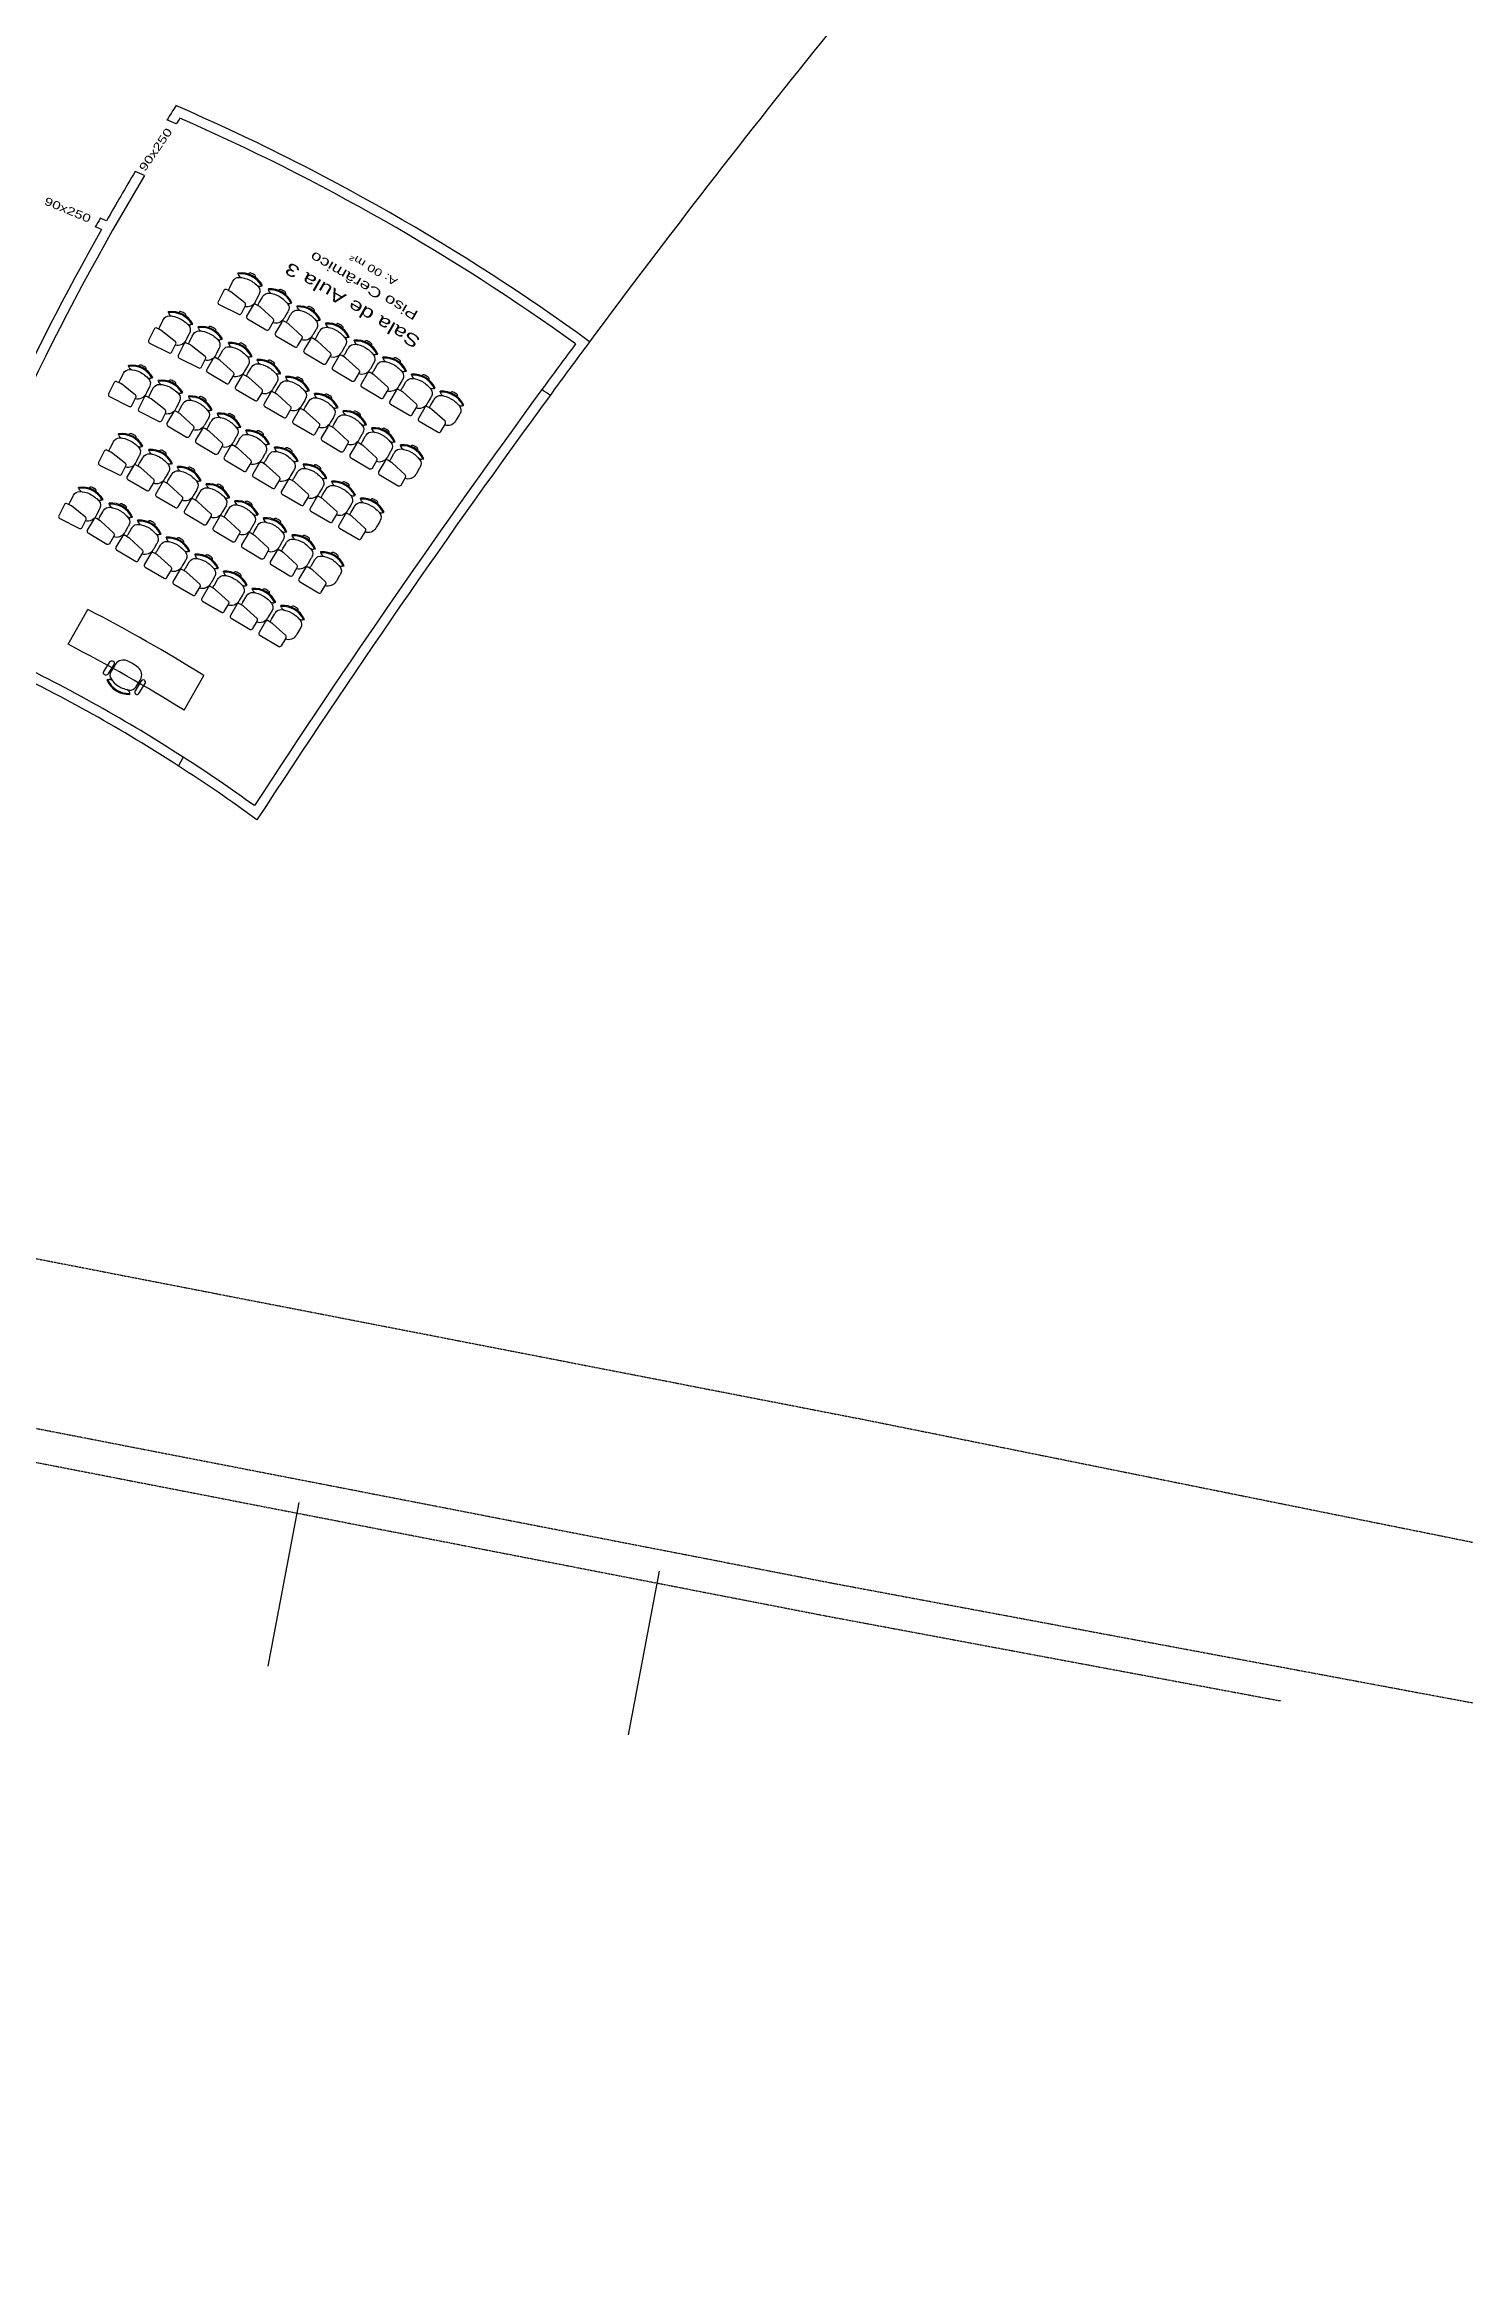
# Model space of a CAD drawing. Header units: inches. Extents: x -18604 to 2753, y -9056 to 3482.
# Drawn here: x -9635 to -7506, y -5887 to -2554 of the extents above; entities that cross this region are included whole.
import ezdxf
from ezdxf.enums import TextEntityAlignment as Align

# ---------------------------------------------------------------- set-up
doc = ezdxf.new("R2010")
doc.units = ezdxf.units.IN
doc.linetypes.add('DASHED2', pattern=[0.375, 0.25, -0.125])
for name, color, linetype in [('ciclovia2', 241, 'DASHED2'), ('ESPECARQ', 2, 'Continuous'), ('ESQUADRIA', 2, 'Continuous'), ('MOVEIS', 2, 'Continuous'), ('Parede', 6, 'Continuous'), ('TEXTO', 2, 'Continuous'), ('TEXTO_AREAS', 146, 'Continuous'), ('Vias', 252, 'Continuous')]:
    doc.layers.add(name, color=color, linetype=linetype)
doc.styles.add('REGUA100', font='GOTHIC.TTF', dxfattribs={"width": 1.4})
doc.styles.add('REGUA60', font='GOTHIC.TTF', dxfattribs={"width": 1.4})

# ---------------------------------------------------------------- blocks, each defined once
blk = doc.blocks.new('22S00006A0')
for p, q in [((-0.199, 0.587), (-0.205, 0.595)), ((-0.182, 0.573), (-0.192, 0.586)), ((0.182, 0.573), (0.192, 0.586)), ((0.199, 0.587), (0.205, 0.595))]:
    blk.add_line(p, q)
for points in [[(-0.22, 0.348), (-0.22, 0.432, -0.007386), (-0.22, 0.46, -0.283766), (-0.162, 0.548, -0.109248), (-0.01, 0.582, -0.096656), (0.162, 0.548, -0.283766), (0.22, 0.46, -0.007386), (0.22, 0.432), (0.22, 0.348, -0.007546), (0.22, 0.325, -0.344654), (0.11, 0.192, -0.024121)], [(-0.217, 0.3, -0.045046), (-0.22, 0.325, -0.007546), (-0.22, 0.348)]]:
    blk.add_lwpolyline(points, format="xyb")
blk.add_lwpolyline([(0.11, 0.08), (0.11, 0.214, 0.354533), (0.086, 0.244), (-0.175, 0.299, 0.052038), (-0.186, 0.3), (-0.25, 0.3, 0.414214), (-0.28, 0.27), (-0.28, 0.08, 0.414214), (-0.25, 0.05), (0.08, 0.05, 0.414214)], format="xyb", close=True)
for centre, radius, start, end in [((-0.03, 0.654), 0.03, 93.5833, 179.0689), ((0, -0.074), 0.759, 87.5665, 92.4335), ((0.03, 0.654), 0.03, 0.9311, 86.4167), ((0, 0.303), 0.357, 54.8701, 125.1299), ((-0.195, 0.59), 0.005, 216.8699, 305.9604), ((0, 0.302), 0.343, 55.8574, 124.1426), ((-0.144, 0.626), 0.0663, 234.3405, 285.7396), ((0.142, 0.626), 0.0669, 255.9348, 307.0801), ((0.195, 0.59), 0.005, 234.0396, 323.1301)]:
    blk.add_arc(centre, radius, start, end)
blk = doc.blocks.new('INDUNI1')
at = {"color": 0, "style": 'REGUA100', "width": 1.4, "flags": 8}
for tag, p in [('NOME1', (0, 0)), ('NOME2', (0, -4.29))]:
    blk.add_attdef(tag, text='', height=2.5, dxfattribs=at).set_placement(p, align=Align.CENTER)
at = {"layer": 'ESPECARQ', "style": 'REGUA60', "width": 1.4}
blk.add_attdef('AREA', text='', height=1.5, dxfattribs=at).set_placement((0, -7.81), align=Align.CENTER)
at = {"layer": 'ESPECARQ', "style": 'REGUA60', "width": 1.4, "flags": 8}
for tag, p in [('PISO', (0, -10.31)), ('REVPAR', (0, -12.81)), ('PEDIR', (0, -15.31))]:
    blk.add_attdef(tag, text='', height=1.5, dxfattribs=at).set_placement(p, align=Align.CENTER)

msp = doc.modelspace()

# ---------------------------------------------------------------- linework, layer by layer
at = {"layer": 'ciclovia2', "ltscale": 6, "elevation": 63.4}
for points in [[(-18178, -2736), (-13263.6, -3671.6), (-8408.2, -4615.7), (-5197.9, -5262.9)], [(-17316.5, -3154.1), (-13310.8, -3917.1), (-8455.1, -4861.2), (-5660.5, -5383.7), (-3318.8, -5821.5)]]:
    msp.add_lwpolyline(points, dxfattribs=at)
msp.add_lwpolyline([(-18042.5, -3321.7), (-17586.4, -3408.6, 0.214701), (-17562.4, -3402.8), (-17319.5, -3215.2, -0.214701), (-17295.6, -3209.4), (-13320.3, -3966.2), (-8464.4, -4910.4), (-7781.8, -5038)], format="xyb", dxfattribs=at)
at = {"layer": 'ESQUADRIA'}
for centre, radius, start, end in [((2652.5, -11506.7, 63.4), 14295.7, 143.83754, 146.87795), ((2652.5, -11506.7, 63.4), 14280.7, 143.83724, 146.94124), ((-10748.6, -5674, 63.4), 2440.4, 54.1776, 57.2091), ((-10748.6, -5674, 63.4), 2425.4, 53.8059, 57.1873)]:
    msp.add_arc(centre, radius, start, end, dxfattribs=at)
at = {"layer": 'MOVEIS'}
for p, q in [((-9599.5, -3453.2, 63.4), (-9569.8, -3401, 63.4)), ((-9540.5, -3506.4, 63.4), (-9541.4, -3506.8, 63.4)), ((-9538.2, -3506.1, 63.4), (-9539.8, -3506.7, 63.4)), ((-9425.7, -3552.1, 63.4), (-9396, -3500, 63.4))]:
    msp.add_line(p, q, dxfattribs=at)
at = {"layer": 'MOVEIS', "elevation": 63.4}
for points in [[(-9536.7, -3479.3, -0.928571), (-9530.7, -3483), (-9540.1, -3498, -0.928571), (-9546, -3494.3)], [(-9529.7, -3485), (-9534.1, -3492.2, 0.007386), (-9535.5, -3494.6, 0.283766), (-9535.2, -3505.1, 0.109248), (-9524.1, -3515.9, 0.096656), (-9507.7, -3522.1, 0.283766), (-9498.1, -3517.7, 0.007386), (-9496.6, -3515.3), (-9492.2, -3508.1, 0.007546), (-9491, -3506.2, 0.371031), (-9494.4, -3488.3, 0.024121), (-9503.2, -3482.2, 0.029876), (-9510.9, -3478.1, 0.371031), (-9528.4, -3483.1, 0.007546)], [(-9484, -3511.9, 0.928571), (-9489.9, -3508.2), (-9499.2, -3523.3, 0.928571), (-9493.3, -3527)]]:
    msp.add_lwpolyline(points, format="xyb", close=True, dxfattribs=at)
at = {"layer": 'MOVEIS'}
for centre, radius, start, end in [((-10748.6, -5674, 63.4), 2560.4, 58.1116, 62.5883), ((-10748.6, -5674, 63.4), 2500.4, 58.0579, 62.642), ((-9508.6, -3492.8, 63.4), 35.7, 203.1261, 272.7908), ((-9540.3, -3506.9, 63.4), 0.5, 22.2956, 111.3861), ((-9508.5, -3492.7, 63.4), 34.3, 204.1134, 272.3986), ((-9537.8, -3512.7, 63.4), 6.63, 42.5164, 93.9155), ((-9513.5, -3527.7, 63.4), 6.69, 353.7603, 72.3212)]:
    msp.add_arc(centre, radius, start, end, dxfattribs=at)
at = {"layer": 'Parede'}
msp.add_line((-9426.9, -3622.4, 63.4), (-9434.2, -3635.5, 63.4), dxfattribs=at)
for centre, radius, start, end in [((2652.5, -11506.7, 63.4), 14280.7, 141.07799, 143.43602), ((-10812.1, -5815.5, 63.4), 3240.4, 67.2462, 67.2462), ((-6086.5, -4786.6, 63.4), 3976.9, 147.4231, 147.7853), ((-10731.9, -5631.8, 63.4), 3254.8, 53.9747, 66.5712), ((-6086.5, -4786.6, 63.4), 3961.9, 147.6058, 147.7521), ((-10732.5, -5632, 63.4), 3240.4, 54.2366, 66.337), ((-10732.5, -5632, 63.4), 3230.4, 66.364, 66.6332), ((-6086.5, -4786.6, 63.4), 3961.9, 149.0666, 160.0823), ((-6086.5, -4786.6, 63.4), 3976.9, 149.0957, 150.3301), ((-10732.5, -5632, 63.4), 3140.4, 66.5935, 66.8696), ((-6086.5, -4786.6, 63.4), 3976.9, 150.5478, 160.0724), ((-6086.5, -4786.6, 63.4), 3986.9, 150.3473, 150.5643), ((-10819.5, -5828.6, 63.4), 3255.4, 67.0376, 67.2148), ((-10812.1, -5815.5, 63.4), 3255.4, 67.0375, 67.2148), ((2652.5, -11506.7, 63.4), 14280.7, 143.43602, 143.83724), ((2652.5, -11506.7, 63.4), 14295.7, 143.49649, 143.83754), ((-10731.9, -5631.8, 63.4), 3154.8, 53.9854, 54.2578), ((-10748.6, -5674, 63.4), 2425.4, 57.1873, 64.2787), ((-10748.6, -5674, 63.4), 2440.4, 57.2091, 64.2569)]:
    msp.add_arc(centre, radius, start, end, dxfattribs=at)
at = {"layer": 'Vias'}
for p, q in [((-9253.5, -4740.5, 63.4), (-9300.3, -4986, 63.4)), ((-8713.2, -4843.3, 63.4), (-8760, -5088.9, 63.4))]:
    msp.add_line(p, q, dxfattribs=at)

# ---------------------------------------------------------------- block references
at = {"layer": 'MOVEIS', "yscale": 100.0000000000073, "zscale": 100}
for p, xscale, rotation in [((-9353, -2959.2, 63.4), 99.99999999998879, 333.6132023195451), ((-9311.8, -2982, 63.4), 100.0000000000034, 329.4726938395848), ((-9457.4, -3017.1, 63.4), 99.99999999998879, 333.6132023195451), ((-9412.8, -3039.5, 63.4), 99.99999999998879, 333.6132023195451), ((-9268.9, -3007.6, 63.4), 100.0000000000034, 329.4726938395848), ((-9225.9, -3033.2, 63.4), 100.0000000000034, 329.4726938395848), ((-9371.5, -3062.3, 63.4), 100.0000000000034, 329.4726938395848), ((-9183, -3058.7, 63.4), 100.0000000000034, 329.4726938395848), ((-9517.2, -3097.4, 63.4), 99.99999999998879, 333.6132023195451), ((-9328.6, -3087.9, 63.4), 100.0000000000034, 329.4726938395848), ((-9140.1, -3084.3, 63.4), 100.0000000000034, 329.4726938395848), ((-9472.5, -3119.8, 63.4), 99.99999999998879, 333.6132023195451), ((-9285.7, -3113.5, 63.4), 100.0000000000034, 329.4726938395848), ((-9242.7, -3139, 63.4), 100.0000000000034, 329.4726938395848), ((-9097.1, -3109.9, 63.4), 100.0000000000034, 329.4726938395848), ((-9054.2, -3135.5, 63.4), 100.0000000000034, 329.4726938395848), ((-9431.3, -3142.6, 63.4), 100.0000000000034, 329.4726938395848), ((-9388.3, -3168.2, 63.4), 100.0000000000034, 329.4726938395848), ((-9199.8, -3164.6, 63.4), 100.0000000000034, 329.4726938395848), ((-9532.2, -3200.1, 63.4), 99.99999999998879, 333.6132023195451), ((-9345.4, -3193.8, 63.4), 100.0000000000034, 329.4726938395848), ((-9156.9, -3190.2, 63.4), 100.0000000000034, 329.4726938395848), ((-9491, -3222.9, 63.4), 100.0000000000034, 329.4726938395848), ((-9302.5, -3219.3, 63.4), 100.0000000000034, 329.4726938395848), ((-9113.9, -3215.7, 63.4), 100.0000000000034, 329.4726938395848), ((-9448.1, -3248.5, 63.4), 100.0000000000034, 329.4726938395848), ((-9259.5, -3244.9, 63.4), 100.0000000000034, 329.4726938395848), ((-9216.6, -3270.5, 63.4), 100.0000000000034, 329.4726938395848), ((-9592, -3280.4, 63.4), 99.99999999998879, 333.6132023195451), ((-9550.7, -3303.2, 63.4), 100.0000000000034, 329.4726938395848), ((-9405.1, -3274.1, 63.4), 100.0000000000034, 329.4726938395848), ((-9362.2, -3299.6, 63.4), 100.0000000000034, 329.4726938395848), ((-9173.7, -3296, 63.4), 100.0000000000034, 329.4726938395848), ((-9507.8, -3328.8, 63.4), 100.0000000000034, 329.4726938395848), ((-9319.3, -3325.2, 63.4), 100.0000000000034, 329.4726938395848), ((-9464.9, -3354.4, 63.4), 100.0000000000034, 329.4726938395848), ((-9276.3, -3350.8, 63.4), 100.0000000000034, 329.4726938395848), ((-9421.9, -3379.9, 63.4), 100.0000000000034, 329.4726938395848), ((-9379, -3405.5, 63.4), 100.0000000000034, 329.4726938395848), ((-9233.4, -3376.3, 63.4), 100.0000000000034, 329.4726938395848), ((-9336.1, -3431.1, 63.4), 100.0000000000034, 329.4726938395848), ((-9293.1, -3456.7, 63.4), 100.0000000000034, 329.4726938395848)]:
    msp.add_blockref('22S00006A0', p, dxfattribs=dict(at, xscale=xscale, rotation=rotation))
at = {"layer": 'TEXTO'}
ref = msp.add_blockref('INDUNI1', (-9168.4, -2936.9), dxfattribs=dict(at, xscale=7.500000000004325, yscale=7.5, zscale=7.5, rotation=149.8608032918651))
ref.add_attrib('NOME1', 'Sala de Aula 3', dxfattribs={"layer": '0', "color": 0, "height": 18.75, "rotation": 149.8608, "style": 'REGUA100', "width": 1.4, "flags": 8}).set_placement((-9168.4, -2936.9), align=Align.CENTER)
ref.add_attrib('NOME2', 'Piso Cerâmico', dxfattribs={"layer": '0', "color": 0, "height": 15, "rotation": 149.8608, "style": 'REGUA100', "width": 1.4, "flags": 8}).set_placement((-9152.2, -2909.1), align=Align.CENTER)
ref.add_attrib('AREA', 'A: 00 m²', dxfattribs={"layer": 'ESPECARQ', "height": 11.25, "rotation": 149.8608, "style": 'REGUA60', "width": 1.4}).set_placement((-9138.9, -2886.3), align=Align.CENTER)

# ---------------------------------------------------------------- texts
at = {"layer": 'TEXTO_AREAS', "style": 'REGUA100', "width": 1.4}
for rotation, p in [(55.5295, (-9484.3, -2745, -63.4)), (337.4469, (-9636.5, -2793, -253.8))]:
    msp.add_text('90x250', height=12, rotation=rotation, dxfattribs=at).set_placement(p)

doc.saveas('drawing.dxf')
